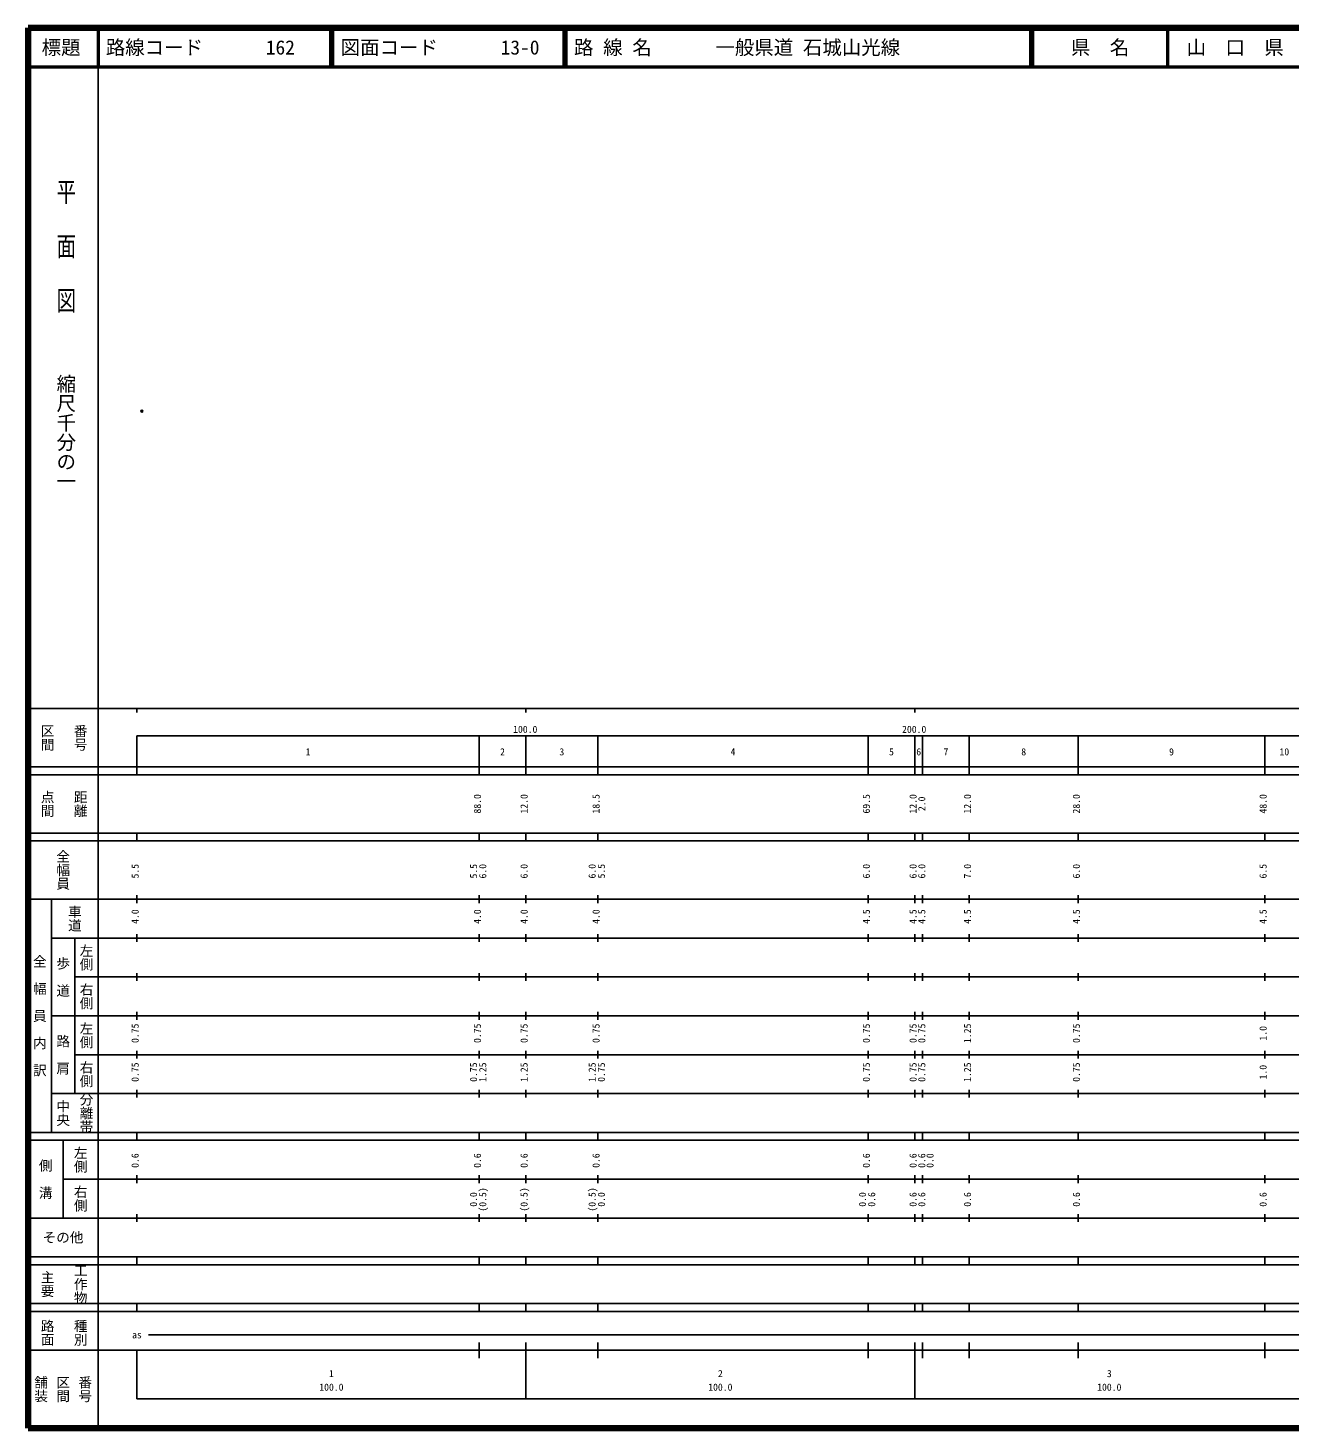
# Model space of a CAD drawing. Units: millimetres on the paper. Extents: x 40 to 680, y 20 to 380.
# Drawn here: x 40 to 364.5, y 20 to 380 of the extents above; entities that cross this region are included whole.
import ezdxf
from ezdxf.enums import TextEntityAlignment as Align

# ---------------------------------------------------------------- set-up
doc = ezdxf.new("R2010")
doc.units = ezdxf.units.MM
doc.header["$PDMODE"] = 32
doc.header["$PDSIZE"] = 0.5
doc.layers.add('M-OTRS', color=6, linetype='Continuous')
doc.layers.add('M-TTL-TXT', color=7, linetype='Continuous')
for name, color, linetype, lineweight in [('M-TTL', 2, 'Continuous', 140), ('M-TTL-BAND', 7, 'Continuous', 25), ('M-TTL-LINE', 7, 'Continuous', 50)]:
    doc.layers.add(name, color=color, linetype=linetype, lineweight=lineweight)
doc.styles.add('@ＭＳ ゴシック', font='')
doc.styles.add('ＭＳ ゴシック', font='')
doc.styles.get('@ＭＳ ゴシック').set_extended_font_data('@MS Gothic')
doc.styles.get('ＭＳ ゴシック').set_extended_font_data('MS Gothic')

msp = doc.modelspace()

# ---------------------------------------------------------------- linework, layer by layer
at = {"layer": 'M-OTRS'}
msp.add_point((69.282, 281.506), dxfattribs=at)
at = {"layer": 'M-TTL'}
for p, q in [((40, 380), (40, 20)), ((680, 380), (40, 380)), ((40, 20), (680, 20))]:
    msp.add_line(p, q, dxfattribs=at)
at = {"layer": 'M-TTL-BAND'}
for p, q in [((58, 370), (58, 20)), ((40, 205), (579, 205)), ((68, 205), (68, 204)), ((168, 205), (168, 204)), ((268, 205), (268, 204)), ((68, 198), (579, 198)), ((68, 198), (68, 188)), ((156, 188), (156, 198)), ((168, 188), (168, 198)), ((186.5, 188), (186.5, 198)), ((256, 188), (256, 198)), ((268, 188), (268, 198)), ((270, 188), (270, 198)), ((282, 188), (282, 198)), ((310, 188), (310, 198)), ((358, 188), (358, 198)), ((40, 190), (579, 190)), ((40, 188), (579, 188)), ((40, 173), (579, 173)), ((68, 171), (68, 173)), ((156, 171), (156, 173)), ((168, 171), (168, 173)), ((186.5, 171), (186.5, 173)), ((256, 171), (256, 173)), ((268, 171), (268, 173)), ((270, 171), (270, 173)), ((282, 171), (282, 173)), ((310, 171), (310, 173)), ((358, 171), (358, 173)), ((40, 171), (579, 171)), ((40, 156), (579, 156)), ((46, 96), (46, 156)), ((68, 155), (68, 157)), ((156, 155), (156, 157)), ((168, 155), (168, 157)), ((186.5, 155), (186.5, 157)), ((256, 155), (256, 157)), ((268, 155), (268, 157)), ((270, 155), (270, 157)), ((282, 155), (282, 157)), ((310, 155), (310, 157)), ((358, 155), (358, 157)), ((46, 146), (579, 146)), ((52, 146), (52, 106)), ((68, 145), (68, 147)), ((156, 145), (156, 147)), ((168, 145), (168, 147)), ((186.5, 145), (186.5, 147)), ((256, 145), (256, 147)), ((268, 145), (268, 147)), ((270, 145), (270, 147)), ((282, 145), (282, 147)), ((310, 145), (310, 147)), ((358, 145), (358, 147)), ((68, 135), (68, 137)), ((156, 135), (156, 137)), ((168, 135), (168, 137)), ((186.5, 135), (186.5, 137)), ((256, 135), (256, 137)), ((268, 135), (268, 137)), ((270, 135), (270, 137)), ((282, 135), (282, 137)), ((310, 135), (310, 137)), ((358, 135), (358, 137)), ((52, 136), (579, 136)), ((46, 126), (579, 126)), ((68, 125), (68, 127)), ((156, 125), (156, 127)), ((168, 125), (168, 127)), ((186.5, 125), (186.5, 127)), ((256, 125), (256, 127)), ((268, 125), (268, 127)), ((270, 125), (270, 127)), ((282, 125), (282, 127)), ((310, 125), (310, 127)), ((358, 125), (358, 127)), ((52, 116), (579, 116)), ((68, 115), (68, 117)), ((156, 115), (156, 117)), ((168, 115), (168, 117)), ((186.5, 115), (186.5, 117)), ((256, 115), (256, 117)), ((268, 115), (268, 117)), ((270, 115), (270, 117)), ((282, 115), (282, 117)), ((310, 115), (310, 117)), ((358, 115), (358, 117)), ((46, 106), (579, 106)), ((68, 105), (68, 107)), ((156, 105), (156, 107)), ((168, 105), (168, 107)), ((186.5, 105), (186.5, 107)), ((256, 105), (256, 107)), ((268, 105), (268, 107)), ((270, 105), (270, 107)), ((282, 105), (282, 107)), ((310, 105), (310, 107)), ((358, 105), (358, 107)), ((40, 96), (579, 96)), ((40, 94), (579, 94)), ((49, 94), (49, 74)), ((68, 94), (68, 96)), ((156, 94), (156, 96)), ((168, 94), (168, 96)), ((186.5, 94), (186.5, 96)), ((256, 94), (256, 96)), ((268, 94), (268, 96)), ((270, 94), (270, 96)), ((282, 94), (282, 96)), ((310, 94), (310, 96)), ((358, 94), (358, 96)), ((49, 84), (579, 84)), ((68, 83), (68, 85)), ((156, 83), (156, 85)), ((168, 83), (168, 85)), ((186.5, 83), (186.5, 85)), ((256, 83), (256, 85)), ((268, 83), (268, 85)), ((270, 83), (270, 85)), ((282, 83), (282, 85)), ((310, 83), (310, 85)), ((358, 83), (358, 85)), ((40, 74), (579, 74)), ((68, 73), (68, 75)), ((156, 73), (156, 75)), ((168, 73), (168, 75)), ((186.5, 73), (186.5, 75)), ((256, 73), (256, 75)), ((268, 73), (268, 75)), ((270, 73), (270, 75)), ((282, 73), (282, 75)), ((310, 73), (310, 75)), ((358, 73), (358, 75)), ((40, 64), (579, 64)), ((40, 62), (579, 62)), ((68, 62), (68, 64)), ((156, 62), (156, 64)), ((168, 62), (168, 64)), ((186.5, 62), (186.5, 64)), ((256, 62), (256, 64)), ((268, 62), (268, 64)), ((270, 62), (270, 64)), ((282, 62), (282, 64)), ((310, 62), (310, 64)), ((358, 62), (358, 64)), ((40, 52), (579, 52)), ((68, 50), (68, 52)), ((156, 50), (156, 52)), ((168, 50), (168, 52)), ((186.5, 50), (186.5, 52)), ((256, 50), (256, 52)), ((268, 50), (268, 52)), ((270, 50), (270, 52)), ((282, 50), (282, 52)), ((310, 50), (310, 52)), ((358, 50), (358, 52)), ((40, 50), (579, 50)), ((71, 44), (565, 44)), ((40, 40), (579, 40)), ((68, 40), (68, 27.5)), ((156, 38), (156, 42)), ((168, 27.5), (168, 42)), ((186.5, 38), (186.5, 42)), ((256, 38), (256, 42)), ((268, 27.5), (268, 42)), ((270, 38), (270, 42)), ((282, 38), (282, 42)), ((310, 38), (310, 42)), ((358, 38), (358, 42)), ((68, 27.5), (579, 27.5))]:
    msp.add_line(p, q, dxfattribs=at)
at = {"layer": 'M-TTL-LINE'}
for p, q in [((58, 380), (58, 370)), ((117.75, 380), (117.75, 370)), ((118.25, 380), (118.25, 370)), ((177.75, 380), (177.75, 370)), ((178.25, 380), (178.25, 370)), ((297.75, 380), (297.75, 370)), ((298.25, 380), (298.25, 370)), ((333, 380), (333, 370)), ((40, 370), (680, 370))]:
    msp.add_line(p, q, dxfattribs=at)

# ---------------------------------------------------------------- texts
at = {"layer": 'M-TTL-BAND', "style": '@ＭＳ ゴシック', "width": 1.4}
msp.add_text('平  面  図', height=3.666, rotation=270, dxfattribs=at).set_placement((49.777, 306.475), align=Align.MIDDLE_RIGHT)
at = {"layer": 'M-TTL-BAND', "style": '@ＭＳ ゴシック'}
msp.add_text('縮尺千分の一', height=3.666, rotation=270, dxfattribs=at).set_placement((49.777, 261.03), align=Align.MIDDLE_RIGHT)
for s, p in [('区間', (45, 197.5)), ('番号', (53.5, 197.5)), ('点間', (45, 180.5)), ('距離', (53.5, 180.5)), ('全幅員', (49, 163.5)), ('車道', (52, 151)), ('左側', (55, 141)), ('全\u3000幅\u3000員\u3000内\u3000訳', (43, 126)), ('歩\u3000道', (49, 136)), ('右側', (55, 131)), ('左側', (55, 121)), ('路\u3000肩', (49, 116)), ('右側', (55, 111)), ('分離帯', (55, 101)), ('中央', (49, 101)), ('左側', (53.5, 89)), ('側\u3000溝', (44.5, 84)), ('右側', (53.5, 79)), ('工作物', (53.5, 57)), ('主要', (45, 57)), ('路面', (45, 44.5)), ('種別', (53.5, 44.5)), ('舗装', (43.333, 30)), ('区間', (49, 30)), ('番号', (54.667, 30))]:
    msp.add_text(s, height=2.566, rotation=270, dxfattribs=at).set_placement(p, align=Align.MIDDLE_CENTER)
at = {"layer": 'M-TTL-BAND', "style": 'ＭＳ ゴシック'}
for s, p in [('100.0', (167.844, 198.195)), ('200.0', (267.844, 198.195)), ('1', (112, 192.405)), ('2', (162, 192.405)), ('3', (177.25, 192.405)), ('4', (221.25, 192.405)), ('5', (262, 192.405)), ('6', (269, 192.405)), ('7', (276, 192.405)), ('8', (296, 192.405)), ('9', (334, 192.405)), ('10', (363, 192.405)), ('as', (68, 42.5)), ('1', (118, 32.523)), ('2', (218, 32.523)), ('3', (318, 32.523)), ('100.0', (118, 29.033)), ('100.0', (218, 29.033)), ('100.0', (318, 29.033))]:
    msp.add_text(s, height=1.833, dxfattribs=at).set_placement(p, align=Align.BOTTOM_CENTER)
for s, p in [('88.0', (157, 180.5)), ('12.0', (169, 180.5)), ('18.5', (187.5, 180.5)), ('69.5', (257, 180.5)), ('12.0', (269, 180.5)), ('2.0', (271.25, 180.5)), ('12.0', (283, 180.5)), ('28.0', (311, 180.5)), ('48.0', (359, 180.5)), ('5.5', (69, 163.174)), ('5.5', (156, 163.174)), ('6.0', (158.37, 163.174)), ('6.0', (169, 163.174)), ('6.0', (186.5, 163.174)), ('5.5', (188.87, 163.174)), ('6.0', (257, 163.174)), ('6.0', (269, 163.174)), ('6.0', (271.25, 163.174)), ('7.0', (283, 163.174)), ('6.0', (311, 163.174)), ('6.5', (359, 163.174)), ('4.0', (69, 151.5)), ('4.0', (157, 151.5)), ('4.0', (169, 151.5)), ('4.0', (187.5, 151.5)), ('4.5', (257, 151.5)), ('4.5', (269, 151.5)), ('4.5', (271.25, 151.5)), ('4.5', (283, 151.5)), ('4.5', (311, 151.5)), ('4.5', (359, 151.5)), ('0.75', (69, 121.5)), ('0.75', (157, 121.5)), ('0.75', (169, 121.5)), ('0.75', (187.5, 121.5)), ('0.75', (257, 121.5)), ('0.75', (269, 121.5)), ('0.75', (271.25, 121.5)), ('1.25', (283, 121.5)), ('0.75', (311, 121.5)), ('1.0', (359, 121.5)), ('0.75', (69, 111.5)), ('0.75', (156, 111.5)), ('1.25', (158.37, 111.5)), ('1.25', (169, 111.5)), ('1.25', (186.5, 111.5)), ('0.75', (188.87, 111.5)), ('0.75', (257, 111.5)), ('0.75', (269, 111.5)), ('0.75', (271.25, 111.5)), ('1.25', (283, 111.5)), ('0.75', (311, 111.5)), ('1.0', (359, 111.5)), ('0.6', (69, 88.764)), ('0.6', (157, 88.764)), ('0.6', (169, 88.764)), ('0.6', (187.5, 88.764)), ('0.6', (257, 88.764)), ('0.6', (269, 88.764)), ('0.6', (271.25, 88.764)), ('0.0', (273.361, 88.764)), ('0.0', (156, 78.764)), ('(0.5)', (158.37, 78.764)), ('(0.5)', (169, 78.764)), ('(0.5)', (186.5, 78.764)), ('0.0', (188.87, 78.764)), ('0.0', (256, 78.764)), ('0.6', (258.37, 78.764)), ('0.6', (269, 78.764)), ('0.6', (271.25, 78.764)), ('0.6', (283, 78.764)), ('0.6', (311, 78.764)), ('0.6', (359, 78.764))]:
    msp.add_text(s, height=1.833, rotation=90, dxfattribs=at).set_placement(p, align=Align.BOTTOM_CENTER)
msp.add_text('その他', height=2.566, dxfattribs=at).set_placement((49, 69), align=Align.MIDDLE_CENTER)
at = {"layer": 'M-TTL-TXT', "style": 'ＭＳ ゴシック'}
for s, p in [('標題', (48.5, 375)), ('県\u3000名', (315.625, 375)), ('山\u3000口\u3000県', (350.375, 375))]:
    msp.add_text(s, height=3.666, dxfattribs=at).set_placement(p, align=Align.MIDDLE_CENTER)
for s, p in [('路線コード', (60, 375)), ('162', (101.142, 375)), ('図面コード', (120.38, 375)), ('13-0', (161.521, 375)), ('路 線 名', (180.38, 375)), ('一般県道 石城山光線', (216.734, 375))]:
    msp.add_text(s, height=3.666, dxfattribs=at).set_placement(p, align=Align.MIDDLE_LEFT)

doc.saveas('drawing.dxf')
